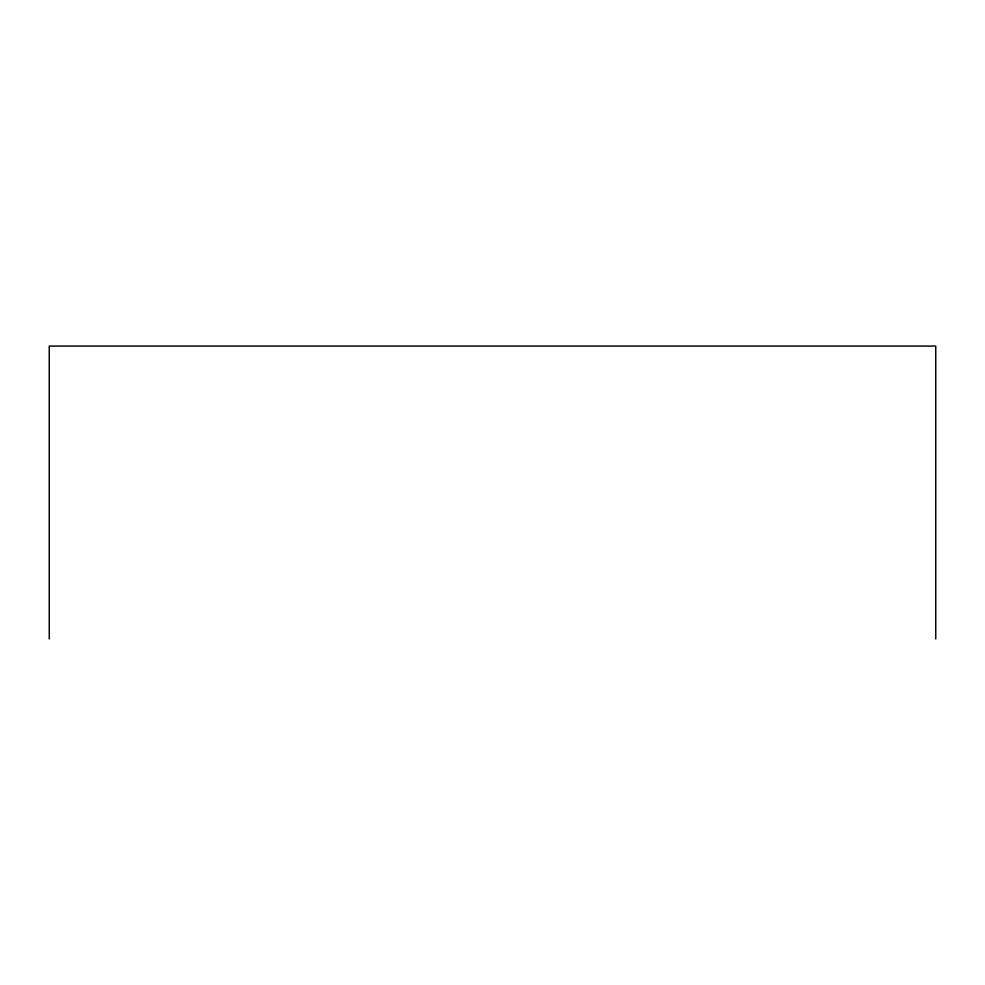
<?xml version="1.0" encoding="UTF-8"?>
<svg xmlns="http://www.w3.org/2000/svg" width="985" height="985" viewBox="0 0 985 985"><rect width="100%" height="100%" fill="white"/><g stroke="black" fill="none" stroke-linecap="round" stroke-linejoin="round"><path stroke-width="1.48" d="M935.75 638.92L935.75 346.08L49.25 346.08L49.25 638.92"/></g></svg>
